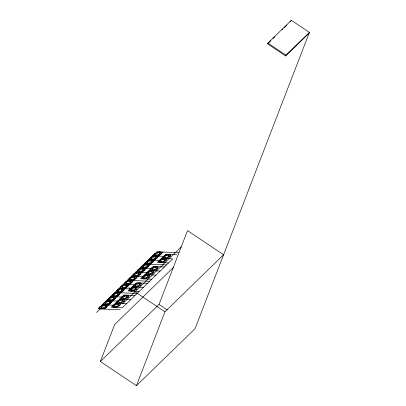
<?xml version="1.0" encoding="UTF-8"?>
<svg xmlns="http://www.w3.org/2000/svg" width="406" height="406" viewBox="0 0 406 406"><rect width="100%" height="100%" fill="white"/><g stroke="black" fill="none" stroke-linecap="round" stroke-linejoin="round"><path stroke-width="0.61" d="M117.933 291.087L118.669 290.194M122.221 290.067L121.485 290.965M309.103 33.14L285.646 55.947L267.625 43.848L267.909 43.112L291.366 20.3L309.387 32.399L195.063 328.672L136.421 385.7L100.378 361.502L114.634 324.561L173.281 267.534M100.378 361.502L159.025 304.475L187.531 230.593L223.574 254.79L164.927 311.818L136.421 385.7M291.366 20.3L290.178 21.914M285.646 55.947L285.931 55.211L309.387 32.399M118.303 290.483L116.887 290.442L116.355 291.904C118.598 293.533 122.658 292.087 123.871 289.696L123.495 288.874L122.16 288.554M267.625 43.848L270.782 40.778M273.035 38.585L274.842 36.829M282.058 29.811L282.962 28.933M284.317 27.618L287.022 24.989M96.613 312.463L101.612 307.596M101.221 308.91A3.969 1.71 -18.1 0 0 107.118 305.982A3.969 1.71 -18.1 0 0 101.607 305.733A3.969 1.71 -18.1 0 0 101.221 308.91L102.145 308.017A2.223 0.959 -18.1 0 0 105.448 306.378A2.223 0.959 -18.1 0 0 102.358 306.236A2.223 0.959 -18.1 0 0 102.145 308.017M104.489 305.733L106.331 303.947A2.223 0.959 -18.1 0 0 109.635 302.303A2.223 0.959 -18.1 0 0 106.545 302.165A2.223 0.959 -18.1 0 0 106.331 303.947M108.676 301.663L110.518 299.872A2.223 0.959 -18.1 0 0 113.822 298.232A2.223 0.959 -18.1 0 0 110.731 298.09A2.223 0.959 -18.1 0 0 110.518 299.872M112.863 297.593L114.705 295.801A2.223 0.959 -18.1 0 0 118.009 294.162A2.223 0.959 -18.1 0 0 114.918 294.02A2.223 0.959 -18.1 0 0 114.705 295.801M117.05 293.523L118.917 291.706M121.237 289.448L123.104 287.636A2.223 0.959 -18.1 0 0 126.408 285.997A2.223 0.959 -18.1 0 0 123.317 285.854A2.223 0.959 -18.1 0 0 123.104 287.636M125.449 285.352L127.291 283.566A2.223 0.959 -18.1 0 0 130.595 281.921A2.223 0.959 -18.1 0 0 127.504 281.784A2.223 0.959 -18.1 0 0 127.291 283.566M129.636 281.282L131.478 279.49A2.223 0.959 -18.1 0 0 134.782 277.851A2.223 0.959 -18.1 0 0 131.691 277.709A2.223 0.959 -18.1 0 0 131.478 279.49M133.823 277.212L135.665 275.42A2.223 0.959 -18.1 0 0 138.969 273.781A2.223 0.959 -18.1 0 0 135.878 273.639A2.223 0.959 -18.1 0 0 135.665 275.42M138.01 273.142L139.852 271.35A2.223 0.959 -18.1 0 0 143.156 269.706A2.223 0.959 -18.1 0 0 140.065 269.569A2.223 0.959 -18.1 0 0 139.852 271.35M142.196 269.066L144.039 267.275A2.223 0.959 -18.1 0 0 147.342 265.636A2.223 0.959 -18.1 0 0 144.252 265.494A2.223 0.959 -18.1 0 0 144.039 267.275M146.383 264.996L148.226 263.205A2.223 0.959 -18.1 0 0 151.529 261.565A2.223 0.959 -18.1 0 0 148.444 261.423A2.223 0.959 -18.1 0 0 148.226 263.205M150.57 260.926L152.412 259.135A2.223 0.959 -18.1 0 0 155.716 257.495A2.223 0.959 -18.1 0 0 152.631 257.353A2.223 0.959 -18.1 0 0 152.412 259.135M154.762 256.851L156.599 255.059A2.223 0.959 -18.1 0 0 159.903 253.42A2.223 0.959 -18.1 0 0 156.817 253.283A2.223 0.959 -18.1 0 0 156.599 255.059M158.949 252.781L159.868 251.887M104.408 309.057L163.05 252.03M114.462 307.383A3.969 1.71 -18.1 0 0 120.364 304.454A3.969 1.71 -18.1 0 0 114.847 304.206A3.969 1.71 -18.1 0 0 114.462 307.383L115.385 306.489A2.223 0.959 -18.1 0 0 118.689 304.85A2.223 0.959 -18.1 0 0 115.598 304.708A2.223 0.959 -18.1 0 0 115.385 306.489M117.73 304.206L119.572 302.419A2.223 0.959 -18.1 0 0 122.876 300.775A2.223 0.959 -18.1 0 0 119.785 300.638A2.223 0.959 -18.1 0 0 119.572 302.419M121.917 300.135L123.759 298.344A2.223 0.959 -18.1 0 0 127.063 296.705A2.223 0.959 -18.1 0 0 123.972 296.563A2.223 0.959 -18.1 0 0 123.759 298.344M126.104 296.065L127.027 295.167M131.214 291.097A3.969 1.71 -18.1 0 0 137.111 288.169A3.969 1.71 -18.1 0 0 131.595 287.92A3.969 1.71 -18.1 0 0 131.214 291.097L132.133 290.204A2.223 0.959 -18.1 0 0 135.437 288.559A2.223 0.959 -18.1 0 0 132.351 288.422A2.223 0.959 -18.1 0 0 132.133 290.204M134.477 287.92L136.32 286.128A2.223 0.959 -18.1 0 0 139.623 284.489A2.223 0.959 -18.1 0 0 136.538 284.347A2.223 0.959 -18.1 0 0 136.32 286.128M138.669 283.85L139.588 282.952M143.8 278.861A3.969 1.71 -18.1 0 0 149.697 275.933A3.969 1.71 -18.1 0 0 144.181 275.679A3.969 1.71 -18.1 0 0 143.8 278.861L144.719 277.963A2.223 0.959 -18.1 0 0 148.023 276.324A2.223 0.959 -18.1 0 0 144.932 276.181A2.223 0.959 -18.1 0 0 144.719 277.963M147.063 275.684L148.906 273.893A2.223 0.959 -18.1 0 0 152.209 272.253A2.223 0.959 -18.1 0 0 149.124 272.111A2.223 0.959 -18.1 0 0 148.906 273.893M151.25 271.614L153.092 269.823A2.223 0.959 -18.1 0 0 156.396 268.178A2.223 0.959 -18.1 0 0 153.311 268.041A2.223 0.959 -18.1 0 0 153.092 269.823M155.442 267.539L156.361 266.646M160.548 262.575A3.969 1.71 -18.1 0 0 166.445 259.647A3.969 1.71 -18.1 0 0 160.933 259.393A3.969 1.71 -18.1 0 0 160.548 262.575L161.471 261.677A2.223 0.959 -18.1 0 0 164.775 260.038A2.223 0.959 -18.1 0 0 161.684 259.896A2.223 0.959 -18.1 0 0 161.471 261.677M163.816 259.398L165.658 257.607A2.223 0.959 -18.1 0 0 168.962 255.968A2.223 0.959 -18.1 0 0 165.871 255.826A2.223 0.959 -18.1 0 0 165.658 257.607M168.003 255.323L168.921 254.43M122.617 303.871L181.264 246.848M116.882 290.442L120.308 288.732M118.643 290.214L119.131 289.925M121.024 291.229L121.506 290.94M119.105 289.95L119.658 289.701A2.223 0.959 -18.1 0 1 122.155 289.838L123.82 289.229A3.969 1.71 -18.1 0 1 120.861 292.107A3.969 1.71 -18.1 0 1 116.355 291.904A3.969 1.71 -18.1 0 1 119.318 289.026L119.633 289.727M121.049 291.209L120.496 291.452A2.223 0.959 -18.1 0 1 117.973 291.341L117.958 291.066M154.041 255.257L155.686 254.669M159.862 253.171L161.507 252.583M149.855 259.327L151.494 258.744M155.676 257.242L157.32 256.658M145.668 263.403L147.307 262.814M151.489 261.317L153.133 260.728M163.095 257.8L164.74 257.216M168.921 255.714L170.561 255.13M141.481 267.473L143.12 266.884M147.302 265.387L148.946 264.798M158.908 261.875L160.553 261.286M164.734 259.789L166.374 259.201M137.294 271.543L138.933 270.959M143.115 269.457L144.759 268.873M133.107 275.618L134.746 275.029M138.928 273.532L140.567 272.944M150.535 270.015L152.174 269.432M156.356 267.93L158 267.346M128.92 279.688L130.559 279.1M134.741 277.602L136.38 277.014M146.348 274.091L147.987 273.502M152.169 272.005L153.813 271.416M124.733 283.758A3.969 1.71 -18.1 0 0 129.235 283.967A3.969 1.71 -18.1 0 0 132.194 281.084L130.554 280.389L127.692 280.881A3.969 1.71 -18.1 0 0 124.733 283.758L126.373 283.17M130.554 281.673L132.194 281.084M142.161 278.161L143.8 277.572M147.982 276.075L149.626 275.486M120.541 287.834A3.969 1.71 -18.1 0 0 125.048 288.037A3.969 1.71 -18.1 0 0 128.007 285.159L126.367 284.459L123.505 284.951A3.969 1.71 -18.1 0 0 120.541 287.834L122.186 287.245M126.367 285.748L128.007 285.159M116.334 291.924L117.999 291.315M133.762 286.326L135.401 285.738M139.583 284.241L141.227 283.652M112.147 295.999L113.787 295.411M117.968 293.914L119.608 293.325M129.575 290.397L131.214 289.813M135.396 288.311L137.04 287.727M107.96 300.07L109.6 299.481M113.781 297.984L115.421 297.395M103.769 304.14L105.413 303.551M109.595 302.054L111.234 301.465M121.201 298.542L122.84 297.953M127.022 296.456L128.661 295.867M99.582 308.215L101.226 307.626M105.408 306.129L107.047 305.54M117.014 302.612L118.653 302.023M122.835 300.526L124.475 299.938M112.827 306.687L114.467 306.099M118.648 304.601L120.288 304.013M120.288 288.752L122.181 288.529M156.686 251.74L178.98 252.755M155.99 253.841L154.59 253.775L98.039 308.768L120.333 309.783M159.558 254.004L160.959 254.065M176.889 254.79L165.739 254.283L157.366 262.428L168.51 262.936M152.499 255.81L165.044 256.384M168.612 256.546L170.012 256.612M150.403 257.846L151.803 257.911M155.371 258.074L156.772 258.14M161.552 258.358L172.702 258.866L122.429 307.748L111.28 307.24L123.84 295.025L134.99 295.532M148.312 259.886L160.857 260.454M164.425 260.616L165.826 260.682M146.216 261.921L147.617 261.982M151.184 262.144L152.585 262.21M144.12 263.956L166.419 264.971M142.029 265.991L143.43 266.057M146.997 266.219L148.398 266.28M164.323 267.006L153.179 266.498L140.608 278.719L151.758 279.226M139.933 268.026L152.483 268.599M156.051 268.762L157.452 268.828M137.842 270.061L139.243 270.127M142.81 270.289L144.211 270.355M148.992 270.569L160.137 271.081M135.746 272.096L148.297 272.67M151.864 272.832L153.265 272.898M133.655 274.136L135.056 274.197M138.624 274.36L140.019 274.426M144.8 274.644L155.95 275.151M131.559 276.171L144.11 276.745M147.677 276.907L149.078 276.968M129.468 278.206L130.864 278.272M134.432 278.435L135.832 278.496M127.362 280.252L149.657 281.272M125.276 282.277L126.677 282.343M130.245 282.505L131.645 282.566M147.556 283.312L136.411 282.804L128.027 290.95L139.177 291.462M123.16 284.337L135.711 284.91M139.278 285.073L140.679 285.134M121.089 286.352L122.49 286.413M126.058 286.575L127.459 286.641M132.219 286.88L143.364 287.387M118.973 288.407L131.524 288.981M135.091 289.143L136.492 289.209M121.851 290.671L123.267 290.711M114.786 292.477L137.086 293.497M112.695 294.517L114.091 294.578M117.659 294.741L119.059 294.807M110.599 296.553L123.15 297.126M126.718 297.288L128.118 297.349M108.503 298.588L109.904 298.654M113.472 298.816L114.873 298.877M119.653 299.095L130.803 299.603M106.413 300.623L118.963 301.196M122.531 301.359L123.926 301.419M104.317 302.658L105.717 302.724M109.285 302.886L110.686 302.947M115.466 303.165L126.616 303.678M102.226 304.693L114.771 305.266M118.339 305.429L119.74 305.495M100.13 306.733L101.53 306.794M105.098 306.956L106.499 307.022M267.909 43.112L285.931 55.211M159.025 304.475L167.384 310.088M128.89 287.615L164.927 311.818M166.059 254.922L166.399 255.602M167.262 257.328L167.602 258.008M161.872 258.992L162.212 259.673M163.075 261.403L163.415 262.078M157.005 252.38L157.34 253.06M158.208 254.785L158.543 255.465M152.818 256.45L153.153 257.13M154.021 258.855L154.356 259.535M153.498 267.138L153.833 267.818M154.701 269.543L155.036 270.223M148.626 260.52L148.966 261.2M149.829 262.931L150.169 263.606M149.306 271.208L149.647 271.888M150.509 273.614L150.849 274.294M144.44 264.595L144.78 265.27M145.642 267.001L145.982 267.681M145.12 275.283L145.46 275.958M146.322 277.689L146.662 278.364M140.253 268.665L140.593 269.345M141.455 271.071L141.795 271.751M136.066 272.736L136.406 273.416M137.269 275.141L137.609 275.821M136.726 283.449L137.061 284.124M137.928 285.854L138.263 286.534M131.879 276.811L132.219 277.486M133.082 279.216L133.422 279.891M132.534 287.519L132.874 288.199M133.736 289.925L134.076 290.605M127.692 280.881L128.032 281.561M128.895 283.286L129.235 283.967M123.505 284.951L123.845 285.631M124.708 287.357L125.048 288.037M124.16 295.664L124.5 296.339M125.363 298.07L125.703 298.745M120.521 291.432L120.836 292.132M119.973 299.735L120.313 300.415M121.176 302.14L121.516 302.82M115.106 293.117L115.446 293.797M116.309 295.522L116.649 296.202M115.786 303.805L116.126 304.485M116.989 306.21L117.329 306.89M110.919 297.192L111.259 297.867M112.122 299.598L112.462 300.273M106.732 301.262L107.072 301.942M107.935 303.668L108.275 304.348M102.545 305.332L102.885 306.012M103.748 307.738L104.088 308.418M122.181 289.818L122.196 290.087M151.494 260.028A3.969 1.71 -18.1 0 0 157.391 257.099A3.969 1.71 -18.1 0 0 151.874 256.851A3.969 1.71 -18.1 0 0 151.494 260.028M164.734 258.5A3.969 1.71 -18.1 0 0 170.632 255.572A3.969 1.71 -18.1 0 0 165.12 255.323A3.969 1.71 -18.1 0 0 164.734 258.5M147.307 264.103A3.969 1.71 -18.1 0 0 153.204 261.175A3.969 1.71 -18.1 0 0 147.688 260.921A3.969 1.71 -18.1 0 0 147.307 264.103M143.12 268.173A3.969 1.71 -18.1 0 0 149.017 265.245A3.969 1.71 -18.1 0 0 143.501 264.991A3.969 1.71 -18.1 0 0 143.12 268.173M152.174 270.716A3.969 1.71 -18.1 0 0 158.071 267.787A3.969 1.71 -18.1 0 0 152.554 267.539A3.969 1.71 -18.1 0 0 152.174 270.716M138.933 272.243A3.969 1.71 -18.1 0 0 144.83 269.315A3.969 1.71 -18.1 0 0 139.314 269.066A3.969 1.71 -18.1 0 0 138.933 272.243M147.987 274.786A3.969 1.71 -18.1 0 0 153.884 271.858A3.969 1.71 -18.1 0 0 148.368 271.609A3.969 1.71 -18.1 0 0 147.987 274.786M135.401 287.027A3.969 1.71 -18.1 0 0 141.298 284.098A3.969 1.71 -18.1 0 0 135.782 283.845A3.969 1.71 -18.1 0 0 135.401 287.027M113.781 296.695A3.969 1.71 -18.1 0 0 119.684 293.766A3.969 1.71 -18.1 0 0 114.167 293.518A3.969 1.71 -18.1 0 0 113.781 296.695M122.84 299.242A3.969 1.71 -18.1 0 0 128.738 296.314A3.969 1.71 -18.1 0 0 123.221 296.06A3.969 1.71 -18.1 0 0 122.84 299.242M118.653 303.312A3.969 1.71 -18.1 0 0 124.551 300.384A3.969 1.71 -18.1 0 0 119.034 300.13A3.969 1.71 -18.1 0 0 118.653 303.312M109.595 300.77A3.969 1.71 -18.1 0 0 115.492 297.842A3.969 1.71 -18.1 0 0 109.98 297.588A3.969 1.71 -18.1 0 0 109.595 300.77M105.408 304.84A3.969 1.71 -18.1 0 0 111.305 301.912A3.969 1.71 -18.1 0 0 105.793 301.658A3.969 1.71 -18.1 0 0 105.408 304.84M134.746 276.313A3.969 1.71 -18.1 0 0 140.643 273.385A3.969 1.71 -18.1 0 0 135.127 273.137A3.969 1.71 -18.1 0 0 134.746 276.313M130.554 280.389A3.969 1.71 -18.1 0 0 136.457 277.46A3.969 1.71 -18.1 0 0 130.94 277.207A3.969 1.71 -18.1 0 0 130.554 280.389M155.681 255.958A3.969 1.71 -18.1 0 0 161.578 253.029A3.969 1.71 -18.1 0 0 156.061 252.776A3.969 1.71 -18.1 0 0 155.681 255.958"/></g></svg>
